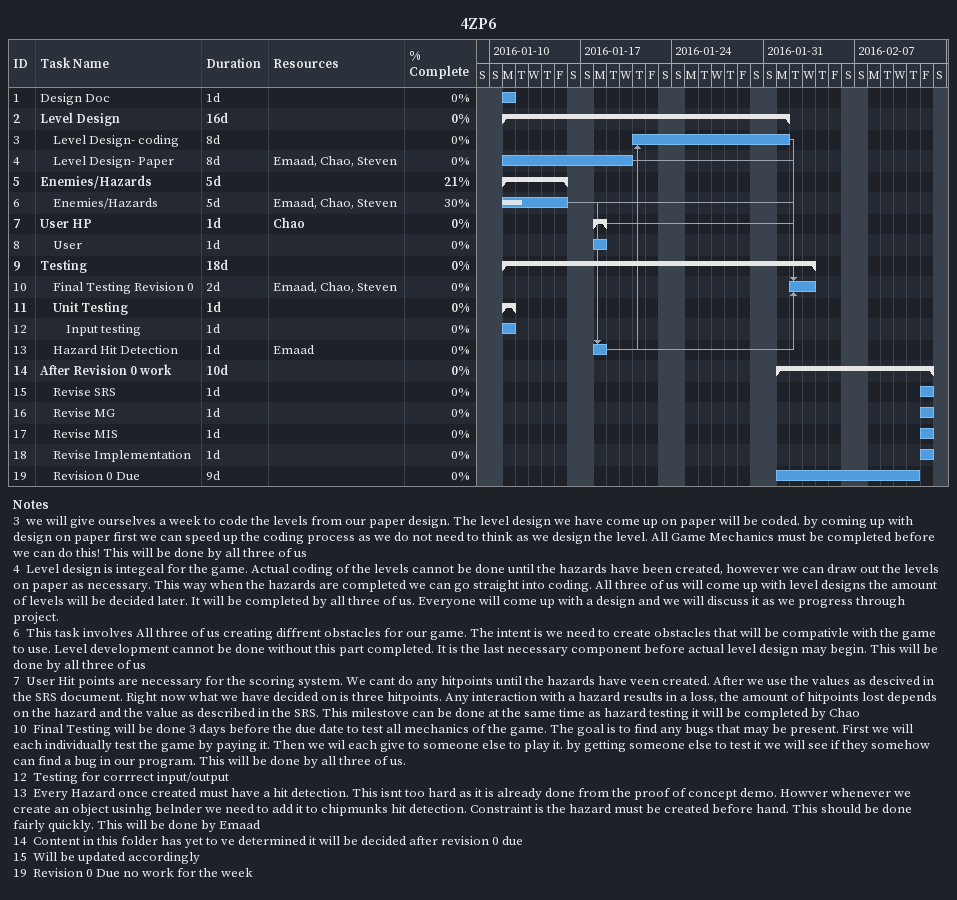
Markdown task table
4ZP6

| ID | Level | Task | Duration | Start | Finish | Predecessors | Resources | % complete |
|---|---|---|---|---|---|---|---|---|
| 1 | 1 | Design Doc | 1d | 2016-01-11 | 2016-01-11 |  |  | 0 |
| 2 | 1 | **Level Design** | 16d | 2016-01-11 | 2016-02-01 |  |  | 0 |
| 3 | 2 | Level Design- coding | 8d | 2016-01-21 | 2016-02-01 | 4, 6, 7, 13 |  | 0 |
| 4 | 2 | Level Design- Paper | 8d | 2016-01-11 | 2016-01-20 |  | Emaad, Chao, Steven | 0 |
| 5 | 1 | **Enemies/Hazards** | 5d | 2016-01-11 | 2016-01-15 |  |  | 21 |
| 6 | 2 | Enemies/Hazards | 5d | 2016-01-11 | 2016-01-15 |  | Emaad, Chao, Steven | 30 |
| 7 | 1 | **User HP** | 1d | 2016-01-18 | 2016-01-18 |  | Chao | 0 |
| 8 | 2 | User | 1d | 2016-01-18 | 2016-01-18 |  |  | 0 |
| 9 | 1 | **Testing** | 18d | 2016-01-11 | 2016-02-03 |  |  | 0 |
| 10 | 2 | Final Testing Revision 0 | 2d | 2016-02-02 | 2016-02-03 | 3, 4, 6, 7, 13 | Emaad, Chao, Steven | 0 |
| 11 | 2 | **Unit Testing** | 1d | 2016-01-11 | 2016-01-11 |  |  | 0 |
| 12 | 3 | Input testing | 1d | 2016-01-11 | 2016-01-11 |  |  | 0 |
| 13 | 2 | Hazard Hit Detection | 1d | 2016-01-18 | 2016-01-18 | 6 | Emaad | 0 |
| 14 | 1 | **After Revision 0 work** | 10d | 2016-02-01 | 2016-02-12 |  |  | 0 |
| 15 | 2 | Revise SRS | 1d | 2016-02-12 | 2016-02-12 |  |  | 0 |
| 16 | 2 | Revise MG | 1d | 2016-02-12 | 2016-02-12 |  |  | 0 |
| 17 | 2 | Revise MIS | 1d | 2016-02-12 | 2016-02-12 |  |  | 0 |
| 18 | 2 | Revise Implementation | 1d | 2016-02-12 | 2016-02-12 |  |  | 0 |
| 19 | 2 | Revision 0 Due | 9d | 2016-02-01 | 2016-02-11 |  |  | 0 |

Notes
- 3: we will give ourselves a week to code the levels from our paper design. The level design we have come up on paper will be coded. by coming up with design on paper first we can speed up the coding process as we do not need to think as we design the level. All Game Mechanics must be completed before we can do this! This will be done by all three of us
- 4: Level design is integeal for the game. Actual coding of the levels cannot be done until the hazards have been created, however we can draw out the levels on paper as necessary. This way when the hazards are completed we can go straight into coding. All three of us will come up with level designs the amount of levels will be decided later. It will be completed by all three of us. Everyone will come up with a design and we will discuss it as we progress through project.
- 6: This task involves All three of us creating diffrent obstacles for our game. The intent is we need to create obstacles that will be compativle with the game to use. Level development cannot be done without this part completed. It is the last necessary component before actual level design may begin. This will be done by all three of us
- 7: User Hit points are necessary for the scoring system. We cant do any hitpoints until the hazards have veen created. After we use the values as descived in the SRS document. Right now what we have decided on is three hitpoints. Any interaction with a hazard results in a loss, the amount of hitpoints lost depends on the hazard and the value as described in the SRS. This milestove can be done at the same time as hazard testing it will be completed by Chao
- 10: Final Testing will be done 3 days before the due date to test all mechanics of the game. The goal is to find any bugs that may be present. First we will each individually test the game by paying it. Then we wil each give to someone else to play it. by getting someone else to test it we will see if they somehow can find a bug in our program. This will be done by all three of us.
- 12: Testing for corrrect input/output
- 13: Every Hazard once created must have a hit detection. This isnt too hard as it is already done from the proof of concept demo. Howver whenever we create an object usinhg belnder we need to add it to chipmunks hit detection. Constraint is the hazard must be created before hand. This should be done fairly quickly. This will be done by Emaad
- 14: Content in this folder has yet to ve determined it will be decided after revision 0 due
- 15: Will be updated accordingly
- 19: Revision 0 Due no work for the week
